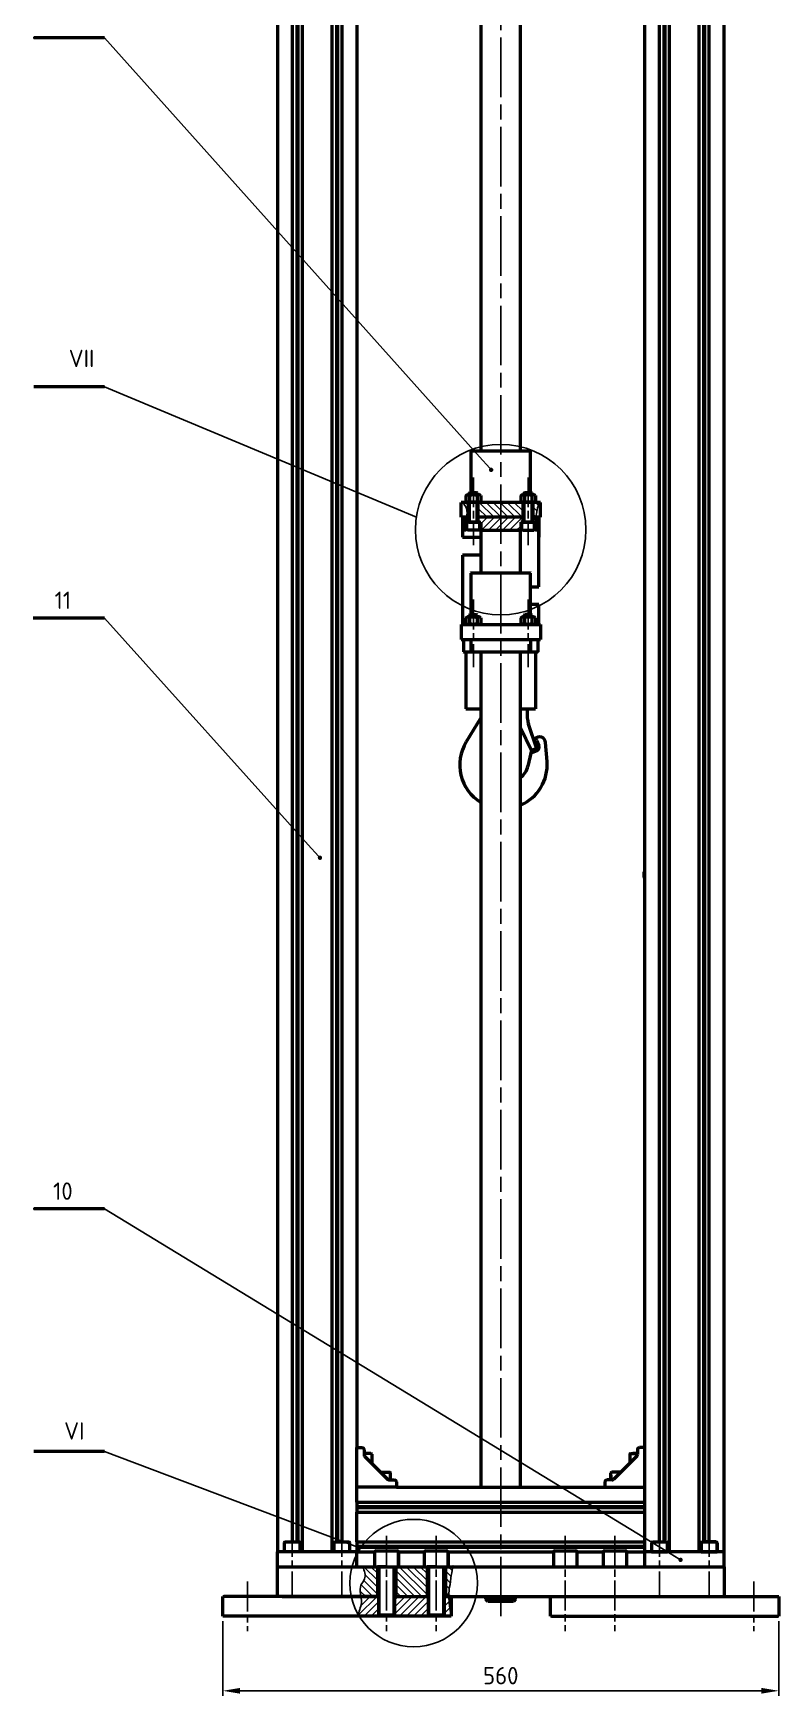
# Model space of a CAD drawing. Header units: millimetres. Extents: x 32504 to 36677, y 41990 to 42879.
# Drawn here: x 34356.5 to 34506.7, y 42356.1 to 42691 of the extents above; entities that cross this region are included whole.
import ezdxf

# ---------------------------------------------------------------- set-up
doc = ezdxf.new("R2010")
doc.units = ezdxf.units.MM
doc.linetypes.add('AM_ISO08W050', pattern=[18, 12, -1.5, 3, -1.5])
doc.linetypes.add('AM_ISO08W050x2', pattern=[9, 6, -0.75, 1.5, -0.75])
for name, color, linetype, lineweight in [('AM_0N', 7, 'Continuous', 50), ('AM_4N', 3, 'Continuous', 25), ('AM_5', 3, 'Continuous', 25), ('Duong_tam', 4, 'AM_ISO08W050', 25), ('Net_dam', 7, 'Continuous', 50), ('Net_manh', 3, 'Continuous', 25)]:
    doc.layers.add(name, color=color, linetype=linetype, lineweight=lineweight)
doc.styles.add('TCVN', font='tcvn7284-2003i.ttf')
doc.styles.add('TCVN7284', font='tcvn7284-2003i.ttf', dxfattribs={"height": 3.5})
doc.dimstyles.new('TCVN$0', dxfattribs={"dimtxt": 3.5, "dimasz": 3.5, "dimexe": 1, "dimexo": 1, "dimgap": 1.3, "dimtad": 1, "dimdsep": 46, "dimtxsty": 'TCVN', "dimcen": 0, "dimclrd": 3, "dimclre": 3, "dimclrt": 2, "dimadec": 0, "dimazin": 2, "dimtp": 0.1, "dimtm": 0.1, "dimtfac": 0.71, "dimtmove": 0, "dimatfit": 3, "dimfxl": 1, "dimtfill": 1, "dimlwd": 25, "dimlwe": 25, "dimarcsym": 1})
pattern_1 = [(45, (42429.0569, 52698.7311), (-0.70710678, 0.70710678), [])]
pattern_2 = [(315, (42429.0569, 52698.7311), (0.70710678, 0.70710678), [])]

# ---------------------------------------------------------------- blocks, each defined once
blk = doc.blocks.new('*D33')
at = {"layer": 'Defpoints', "color": 0, "transparency": 16777216}
for p in [(34394.67, 42372.12), (34506.67, 42372.12), (34506.67, 42357.12)]:
    blk.add_point(p, dxfattribs=at)
at = {"layer": 'Net_manh', "color": 3, "linetype": 'ByBlock', "lineweight": 25, "transparency": 16777216}
for p, q in [((34394.67, 42371.12), (34394.67, 42356.12)), ((34506.67, 42371.12), (34506.67, 42356.12)), ((34398.17, 42357.12), (34503.17, 42357.12))]:
    blk.add_line(p, q, dxfattribs=at)
at = {"layer": 'Net_manh', "color": 3, "transparency": 16777216}
for points in [[(34398.17, 42357.7), (34398.17, 42356.54), (34394.67, 42357.12)], [(34503.17, 42357.7), (34503.17, 42356.54), (34506.67, 42357.12)]]:
    blk.add_solid(points, dxfattribs=at)
at = {"layer": 'Net_manh', "color": 2, "transparency": 16777216, "insert": (34450.67, 42360.17), "char_height": 3.5, "attachment_point": 5, "style": 'TCVN', "bg_fill": 3, "box_fill_scale": 1.1, "bg_fill_color": 256, "bg_fill_true_color": 13158600, "bg_fill_transparency": 0}
blk.add_mtext('560', dxfattribs=at)

msp = doc.modelspace()

# ---------------------------------------------------------------- hatches: boundary and pattern name
at = {"layer": 'AM_5'}
h = msp.add_hatch(color=256, dxfattribs=at)
edge = h.paths.add_edge_path(flags=0)
edge.add_arc((34448.7312, 42603.052), 0.4375, 0, 360)
h = msp.add_hatch(color=256, dxfattribs=at)
edge = h.paths.add_edge_path(flags=0)
edge.add_arc((34414.245, 42524.9125), 0.4375, 0, 360)
h = msp.add_hatch(color=256, dxfattribs=at)
edge = h.paths.add_edge_path(flags=0)
edge.add_arc((34486.8858, 42383.4928), 0.4375, 0, 360)
at = {"layer": 'Net_manh'}
h = msp.add_hatch(dxfattribs=at)
h.set_pattern_fill('_U', color=256, angle=315, pattern_type=0)
h.set_pattern_definition(pattern_2)
h.paths.add_polyline_path([(34450.6661, 42596.4974), (34446.1507, 42596.4974), (34446.1507, 42593.4974), (34450.6661, 42593.4974)])
h.paths.add_polyline_path([(34455.1815, 42596.4974), (34455.0315, 42596.4974), (34450.6661, 42596.4974), (34450.6661, 42593.4974), (34455.1815, 42593.4974)])
edge = h.paths.add_edge_path()
edge.add_spline(control_points=[(34443.0225, 42596.4974), (34443.3274, 42596.1067), (34444.0098, 42595.2324), (34443.8686, 42594.1009), (34443.7728, 42593.4974)], knot_values=[0, 0, 0, 0, 1.43509976, 3.2117531, 3.2117531, 3.2117531, 3.2117531], degree=3, periodic=0)
edge.add_line((34443.7728, 42593.4974), (34444.1507, 42593.4974))
edge.add_line((34444.1507, 42593.4974), (34444.1507, 42596.4974))
edge.add_line((34444.1507, 42596.4974), (34444.0007, 42596.4974))
edge.add_line((34444.0007, 42596.4974), (34443.0225, 42596.4974))
edge = h.paths.add_edge_path()
edge.add_spline(control_points=[(34457.7513, 42593.4974), (34457.8455, 42594.5094), (34458.1132, 42595.5034), (34458.3808, 42596.4974)], knot_values=[0, 0, 0, 0, 3.06534589, 3.06534589, 3.06534589, 3.06534589], degree=3, periodic=0)
edge.add_line((34458.3808, 42596.4974), (34457.1815, 42596.4974))
edge.add_line((34457.1815, 42596.4974), (34457.1815, 42593.4974))
edge.add_line((34457.1815, 42593.4974), (34457.7513, 42593.4974))
h = msp.add_hatch(dxfattribs=at)
h.set_pattern_fill('_U', color=256, angle=45, pattern_type=0)
h.set_pattern_definition(pattern_1)
h.paths.add_polyline_path([(34450.6661, 42593.4974), (34446.1507, 42593.4974), (34446.1507, 42592.5174), (34446.6507, 42592.5174), (34446.6507, 42590.8974), (34450.6661, 42590.8974)])
h.paths.add_polyline_path([(34454.6815, 42592.5174), (34455.2815, 42592.5174), (34455.2815, 42593.4974), (34450.6661, 42593.4974), (34450.6661, 42590.8974), (34454.6815, 42590.8974)])
edge = h.paths.add_edge_path()
edge.add_line((34457.7512, 42593.4966), (34457.1815, 42593.4974))
edge.add_line((34457.1815, 42593.4974), (34457.1815, 42592.5174))
edge.add_line((34457.1815, 42592.5174), (34457.4815, 42592.5174))
edge.add_line((34457.4815, 42592.5174), (34457.7104, 42592.5283))
edge.add_line((34457.7104, 42592.5283), (34457.7104, 42591.0083))
edge.add_line((34457.7104, 42591.0083), (34457.7513, 42590.9974))
edge.add_spline(control_points=[(34457.7513, 42590.9974), (34457.7144, 42591.8009), (34457.6775, 42592.6045), (34457.7425, 42593.3974)], knot_values=[3.16625448, 3.16625448, 3.16625448, 3.16625448, 5.56534589, 5.56534589, 5.56534589, 5.56534589], degree=3, periodic=0)
edge = h.paths.add_edge_path()
edge.add_spline(control_points=[(34443.7568, 42593.3974), (34443.6222, 42592.5696), (34443.4555, 42591.7827), (34443.2875, 42590.9974)], knot_values=[3.31007823, 3.31007823, 3.31007823, 3.31007823, 5.75680259, 5.75680259, 5.75680259, 5.75680259], degree=3, periodic=0)
edge.add_line((34443.2875, 42590.9974), (34443.6507, 42590.9974))
edge.add_line((34443.6507, 42590.9974), (34443.6507, 42592.5174))
edge.add_line((34443.6507, 42592.5174), (34444.1507, 42592.5174))
edge.add_line((34444.1507, 42592.5174), (34444.1507, 42593.3974))
edge.add_line((34444.1507, 42593.3974), (34443.7568, 42593.3974))
h = msp.add_hatch(dxfattribs=at)
h.set_pattern_fill('_U', color=256, angle=315, pattern_type=0)
h.set_pattern_definition(pattern_2)
h.paths.add_polyline_path([(34429.5161, 42382.1216), (34429.5161, 42376.1216), (34435.8161, 42376.1216), (34435.8161, 42382.1216), (34435.2661, 42382.1216)])
edge = h.paths.add_edge_path()
edge.add_spline(control_points=[(34422.8738, 42382.1216), (34423.1959, 42381.2631), (34423.7074, 42379.8996), (34422.1074, 42378.2074), (34422.3919, 42376.9151), (34422.5223, 42376.1216)], knot_values=[0, 0, 0, 0, 2.4852787, 3.94714656, 6.25003429, 6.25003429, 6.25003429, 6.25003429], degree=3, periodic=0)
edge.add_line((34422.5223, 42376.1216), (34425.8161, 42376.1216))
edge.add_line((34425.8161, 42376.1216), (34425.8161, 42382.1216))
edge.add_line((34425.8161, 42382.1216), (34425.2661, 42382.1216))
edge.add_line((34425.2661, 42382.1216), (34422.8738, 42382.1216))
edge = h.paths.add_edge_path()
edge.add_spline(control_points=[(34440.213, 42376.1216), (34440.1932, 42377.1336), (34440.4041, 42378.0812), (34440.8981, 42381.7109), (34440.9818, 42382.1216)], knot_values=[4.02557558, 4.02557558, 4.02557558, 4.02557558, 7.79660318, 9.28885535, 9.28885535, 9.28885535, 9.28885535], degree=3, periodic=0)
edge.add_line((34440.9818, 42382.1216), (34439.5161, 42382.1216))
edge.add_line((34439.5161, 42382.1216), (34439.5161, 42376.1216))
edge.add_line((34439.5161, 42376.1216), (34440.213, 42376.1216))
h = msp.add_hatch(dxfattribs=at)
h.set_pattern_fill('_U', color=256, angle=45, pattern_type=0)
h.set_pattern_definition(pattern_1)
edge = h.paths.add_edge_path()
edge.add_spline(control_points=[(34422.5223, 42376.1216), (34422.5928, 42375.692), (34422.7804, 42374.2946), (34421.9794, 42373.0533), (34421.9667, 42372.1216)], knot_values=[6.25003429, 6.25003429, 6.25003429, 6.25003429, 7.49668625, 10.29697102, 10.29697102, 10.29697102, 10.29697102], degree=3, periodic=0)
edge.add_line((34421.9667, 42372.1216), (34426.0661, 42372.1216))
edge.add_line((34426.0661, 42372.1216), (34426.0661, 42376.1216))
edge.add_line((34426.0661, 42376.1216), (34422.5223, 42376.1216))
h.paths.add_polyline_path([(34436.0661, 42376.1216), (34429.2661, 42376.1216), (34429.2661, 42372.1216), (34436.0661, 42372.1216)])
edge = h.paths.add_edge_path()
edge.add_spline(control_points=[(34440.6661, 42372.1216), (34440.4502, 42373.5815), (34440.2342, 42375.0413), (34440.213, 42376.1216)], knot_values=[0, 0, 0, 0, 4.02557558, 4.02557558, 4.02557558, 4.02557558], degree=3, periodic=0)
edge.add_line((34440.213, 42376.1216), (34439.2661, 42376.1216))
edge.add_line((34439.2661, 42376.1216), (34439.2661, 42372.1216))
edge.add_line((34439.2661, 42372.1216), (34440.4661, 42372.1216))
edge.add_line((34440.4661, 42372.1216), (34440.6661, 42372.1216))

# ---------------------------------------------------------------- linework, layer by layer
at = {"layer": 'AM_0N'}
for p, q in [((34443.6492, 42597.8745), (34444.0007, 42598.0774)), ((34443.6492, 42597.8745), (34443.6492, 42596.7004)), ((34443.6492, 42596.7004), (34444.0007, 42596.4974)), ((34446.3007, 42598.0774), (34444.0007, 42598.0774)), ((34446.3007, 42596.4974), (34444.0007, 42596.4974)), ((34444.3507, 42598.3641), (34444.504, 42598.5174)), ((34444.3507, 42598.3641), (34444.504, 42598.5174)), ((34444.3507, 42598.0774), (34444.3507, 42598.3641)), ((34445.9507, 42598.3641), (34444.3507, 42598.3641)), ((34444.3507, 42598.3641), (34445.9507, 42598.3641)), ((34444.3507, 42598.0774), (34444.3507, 42598.3641)), ((34444.3507, 42593.1424), (34444.3507, 42596.4974)), ((34444.3999, 42597.8745), (34444.3999, 42596.7004)), ((34444.504, 42598.5174), (34445.7973, 42598.5174)), ((34445.9507, 42598.3641), (34445.7973, 42598.5174)), ((34445.9507, 42598.3641), (34445.7973, 42598.5174)), ((34445.9014, 42597.8745), (34445.9014, 42596.7004)), ((34445.9507, 42598.0774), (34445.9507, 42598.3641)), ((34445.9507, 42593.1424), (34445.9507, 42596.4974)), ((34446.6522, 42597.8745), (34446.3007, 42598.0774)), ((34446.6522, 42596.7004), (34446.3007, 42596.4974)), ((34446.6522, 42597.8745), (34446.6522, 42596.7004)), ((34454.68, 42597.8745), (34455.0315, 42598.0774)), ((34454.68, 42597.8745), (34454.68, 42596.7004)), ((34454.68, 42596.7004), (34455.0315, 42596.4974)), ((34457.3315, 42598.0774), (34455.0315, 42598.0774)), ((34457.3315, 42596.4974), (34455.0315, 42596.4974)), ((34455.3815, 42598.3641), (34455.5349, 42598.5174)), ((34455.3815, 42598.0774), (34455.3815, 42598.3641)), ((34456.9815, 42598.3641), (34455.3815, 42598.3641)), ((34455.3815, 42593.1424), (34455.3815, 42596.4974)), ((34455.4308, 42597.8745), (34455.4308, 42596.7004)), ((34456.9815, 42598.3641), (34456.8282, 42598.5174)), ((34456.9323, 42597.8745), (34456.9323, 42596.7004)), ((34456.9815, 42598.0774), (34456.9815, 42598.3641)), ((34456.9815, 42593.4974), (34456.9815, 42596.4974)), ((34457.683, 42597.8745), (34457.3315, 42598.0774)), ((34457.683, 42596.7004), (34457.3315, 42596.4974)), ((34457.683, 42597.8745), (34457.683, 42596.7004)), ((34444.3507, 42592.9891), (34444.3507, 42593.1424)), ((34444.3507, 42592.5174), (34444.3507, 42592.9891)), ((34445.9507, 42592.9891), (34445.9507, 42593.1424)), ((34445.9507, 42592.5174), (34445.9507, 42592.9891)), ((34455.3815, 42592.9891), (34455.3815, 42593.1424)), ((34455.3815, 42592.5174), (34455.3815, 42592.9891)), ((34456.9815, 42593.1424), (34456.9815, 42593.4974)), ((34456.9815, 42592.9891), (34456.9815, 42593.1424)), ((34456.9815, 42592.5174), (34456.9815, 42592.9891)), ((34443.8507, 42591.0774), (34443.8507, 42592.5174)), ((34444.3507, 42592.5174), (34443.8507, 42592.5174)), ((34446.2907, 42590.9174), (34444.0107, 42590.9174)), ((34445.9507, 42592.5174), (34444.3507, 42592.5174)), ((34446.4507, 42592.5174), (34445.9507, 42592.5174)), ((34446.4507, 42591.0774), (34446.4507, 42592.5174)), ((34454.8815, 42591.0774), (34454.8815, 42592.5174)), ((34454.8815, 42592.5174), (34455.3815, 42592.5174)), ((34455.3815, 42592.5174), (34456.9815, 42592.5174)), ((34456.9815, 42592.5174), (34457.4815, 42592.5174)), ((34457.4815, 42591.0774), (34457.4815, 42592.5174)), ((34443.6492, 42573.2745), (34444.0007, 42573.4774)), ((34443.6492, 42573.2745), (34443.6492, 42572.1004)), ((34446.3007, 42573.4774), (34444.0007, 42573.4774)), ((34444.3507, 42573.7641), (34444.504, 42573.9174)), ((34444.3507, 42573.4774), (34444.3507, 42573.7641)), ((34445.9507, 42573.7641), (34444.3507, 42573.7641)), ((34444.3999, 42573.2745), (34444.3999, 42572.1004)), ((34445.9507, 42573.7641), (34445.7973, 42573.9174)), ((34445.9014, 42573.2745), (34445.9014, 42572.1004)), ((34445.9507, 42573.4774), (34445.9507, 42573.7641)), ((34446.6522, 42573.2745), (34446.3007, 42573.4774)), ((34446.6522, 42573.2745), (34446.6522, 42572.1004)), ((34454.68, 42573.2745), (34455.0315, 42573.4774)), ((34454.68, 42573.2745), (34454.68, 42572.1004)), ((34455.0315, 42573.4774), (34457.3315, 42573.4774)), ((34455.3815, 42573.7641), (34455.5349, 42573.9174)), ((34455.3815, 42573.4774), (34455.3815, 42573.7641)), ((34455.3815, 42573.7641), (34456.9815, 42573.7641)), ((34455.4308, 42573.2745), (34455.4308, 42572.1004)), ((34456.9815, 42573.7641), (34456.8282, 42573.9174)), ((34456.9323, 42573.2745), (34456.9323, 42572.1004)), ((34456.9815, 42573.4774), (34456.9815, 42573.7641)), ((34457.683, 42573.2745), (34457.3315, 42573.4774)), ((34457.683, 42573.2745), (34457.683, 42572.1004)), ((34443.6492, 42572.1004), (34444.0007, 42571.8974)), ((34446.3007, 42571.8974), (34444.0007, 42571.8974)), ((34446.6522, 42572.1004), (34446.3007, 42571.8974)), ((34454.68, 42572.1004), (34455.0315, 42571.8974)), ((34455.0315, 42571.8974), (34457.3315, 42571.8974)), ((34457.683, 42572.1004), (34457.3315, 42571.8974)), ((34425.5861, 42385.3216), (34429.7461, 42385.3216)), ((34435.5861, 42385.3216), (34439.7461, 42385.3216)), ((34481.0661, 42386.9216), (34481.0661, 42385.1216)), ((34481.0661, 42385.1216), (34481.6661, 42385.1216)), ((34481.2661, 42387.1216), (34484.0661, 42387.1216)), ((34481.6661, 42385.1216), (34483.6661, 42385.1216)), ((34483.6661, 42385.1216), (34484.2661, 42385.1216)), ((34484.2661, 42386.9216), (34484.2661, 42385.1216)), ((34491.0661, 42386.9216), (34491.0661, 42385.1216)), ((34491.0661, 42385.1216), (34491.6661, 42385.1216)), ((34494.0661, 42387.1216), (34491.2661, 42387.1216)), ((34491.2661, 42387.1216), (34494.0661, 42387.1216)), ((34491.6661, 42385.1216), (34493.6661, 42385.1216)), ((34494.2661, 42385.1216), (34493.6661, 42385.1216)), ((34493.6661, 42385.1216), (34494.2661, 42385.1216)), ((34494.2661, 42386.9216), (34494.2661, 42385.1216)), ((34494.2661, 42386.9216), (34494.2661, 42385.1216)), ((34425.2661, 42385.0016), (34425.2661, 42382.1216)), ((34425.2661, 42382.1216), (34426.0661, 42382.1216)), ((34426.0661, 42382.1216), (34426.0661, 42381.367)), ((34426.0661, 42382.1216), (34429.2661, 42382.1216)), ((34429.2661, 42382.1216), (34429.2661, 42381.367)), ((34429.2661, 42382.1216), (34430.0661, 42382.1216)), ((34430.0661, 42385.0016), (34430.0661, 42382.1216)), ((34435.2661, 42385.0016), (34435.2661, 42382.1216)), ((34435.2661, 42382.1216), (34436.0661, 42382.1216)), ((34436.0661, 42382.1216), (34436.0661, 42381.367)), ((34436.0661, 42382.1216), (34439.2661, 42382.1216)), ((34439.2661, 42382.1216), (34439.2661, 42381.367)), ((34439.2661, 42382.1216), (34440.0661, 42382.1216)), ((34440.0661, 42385.0016), (34440.0661, 42382.1216)), ((34426.0661, 42381.367), (34426.0661, 42381.1216)), ((34426.0661, 42381.1216), (34426.0661, 42372.367)), ((34429.2661, 42381.367), (34429.2661, 42381.1216)), ((34429.2661, 42381.1216), (34429.2661, 42372.367)), ((34436.0661, 42381.367), (34436.0661, 42381.1216)), ((34436.0661, 42381.1216), (34436.0661, 42372.367)), ((34439.2661, 42381.367), (34439.2661, 42381.1216)), ((34439.2661, 42381.1216), (34439.2661, 42372.367)), ((34448.0955, 42375.1216), (34447.6661, 42375.551)), ((34447.6661, 42375.551), (34453.6661, 42375.551)), ((34453.6661, 42375.551), (34453.2367, 42375.1216)), ((34429.2661, 42372.367), (34426.0661, 42372.367)), ((34426.0661, 42372.367), (34426.3115, 42372.1216)), ((34429.0207, 42372.1216), (34426.3115, 42372.1216)), ((34439.2661, 42372.367), (34436.0661, 42372.367)), ((34436.0661, 42372.367), (34436.3115, 42372.1216)), ((34439.0207, 42372.1216), (34436.3115, 42372.1216))]:
    msp.add_line(p, q, dxfattribs=at)
for centre, radius, start, end in [((34444.0245, 42597.327), 0.6638, 55.561531, 115.561531), ((34444.0245, 42597.2478), 0.6638, 244.438469, 304.438469), ((34445.1507, 42595.5102), 2.4806, 72.383031, 107.616969), ((34445.1507, 42599.0646), 2.4806, 252.383031, 287.616969), ((34446.2768, 42597.327), 0.6638, 64.438469, 124.438469), ((34446.2768, 42597.2478), 0.6638, 235.561531, 295.561531), ((34455.0554, 42597.327), 0.6638, 55.561531, 115.561531), ((34455.0554, 42597.2478), 0.6638, 244.438469, 304.438469), ((34456.1815, 42595.5102), 2.4806, 72.383031, 107.616969), ((34456.1815, 42599.0646), 2.4806, 252.383031, 287.616969), ((34457.3077, 42597.327), 0.6638, 64.438469, 124.438469), ((34457.3077, 42597.2478), 0.6638, 235.561531, 295.561531), ((34444.0107, 42591.0774), 0.16, 180, 270), ((34446.2907, 42591.0774), 0.16, 270, 0), ((34455.0415, 42591.0774), 0.16, 180, 270), ((34457.3215, 42591.0774), 0.16, 270, 0), ((34444.0245, 42572.727), 0.6638, 55.561531, 115.561531), ((34445.1507, 42570.9102), 2.4806, 72.383031, 107.616969), ((34446.2768, 42572.727), 0.6638, 64.438469, 124.438469), ((34455.0554, 42572.727), 0.6638, 55.561531, 115.561531), ((34456.1815, 42570.9102), 2.4806, 72.383031, 107.616969), ((34457.3077, 42572.727), 0.6638, 64.438469, 124.438469), ((34444.0245, 42572.6478), 0.6638, 244.438469, 304.438469), ((34445.1507, 42574.4646), 2.4806, 252.383031, 287.616969), ((34446.2768, 42572.6478), 0.6638, 235.561531, 295.561531), ((34455.0554, 42572.6478), 0.6638, 244.438469, 304.438469), ((34456.1815, 42574.4646), 2.4806, 252.383031, 287.616969), ((34457.3077, 42572.6478), 0.6638, 235.561531, 295.561531), ((34425.5861, 42385.0016), 0.32, 90, 180), ((34429.7461, 42385.0016), 0.32, 0, 90), ((34435.5861, 42385.0016), 0.32, 90, 180), ((34439.7461, 42385.0016), 0.32, 0, 90), ((34481.2661, 42386.9216), 0.2, 90, 180), ((34484.0661, 42386.9216), 0.2, 0, 90), ((34491.2661, 42386.9216), 0.2, 90, 180), ((34494.0661, 42386.9216), 0.2, 0, 90), ((34494.0661, 42386.9216), 0.2, 0, 90)]:
    msp.add_arc(centre, radius, start, end, dxfattribs=at)
at = {"layer": 'AM_4N'}
for p, q in [((34444.504, 42598.5174), (34444.504, 42598.0774)), ((34444.504, 42598.5174), (34444.504, 42598.0774)), ((34444.504, 42596.4974), (34444.504, 42592.5174)), ((34445.7973, 42598.5174), (34445.7973, 42598.0774)), ((34445.7973, 42598.5174), (34445.7973, 42598.0774)), ((34445.7973, 42596.4974), (34445.7973, 42592.5174)), ((34455.5349, 42598.5174), (34455.5349, 42598.0774)), ((34455.5349, 42596.4974), (34455.5349, 42592.5174)), ((34456.8282, 42598.5174), (34456.8282, 42598.0774)), ((34456.8282, 42596.4974), (34456.8282, 42592.5174)), ((34444.504, 42573.9174), (34444.504, 42573.4774)), ((34445.7973, 42573.9174), (34445.7973, 42573.4774)), ((34455.5349, 42573.9174), (34455.5349, 42573.4774)), ((34456.8282, 42573.9174), (34456.8282, 42573.4774)), ((34426.3115, 42372.1216), (34426.3115, 42382.1216)), ((34429.0207, 42372.1216), (34429.0207, 42382.1216)), ((34436.3115, 42372.1216), (34436.3115, 42382.1216)), ((34439.0207, 42372.1216), (34439.0207, 42382.1216)), ((34448.0955, 42376.1216), (34448.0955, 42375.1216)), ((34453.2367, 42376.1216), (34453.2367, 42375.1216))]:
    msp.add_line(p, q, dxfattribs=at)
at = {"layer": 'AM_5', "color": 3}
for p, q in [((34370.8802, 42690.0771), (34356.4984, 42690.0771)), ((34370.8802, 42573.1958), (34356.4984, 42573.1958)), ((34370.8802, 42454.1844), (34356.4984, 42454.1844))]:
    msp.add_line(p, q, dxfattribs=at)
at = {"layer": 'AM_5'}
for p, q in [((34370.8802, 42690.0771), (34446.3977, 42605.6605)), ((34433.6785, 42593.4974), (34370.8776, 42619.7714)), ((34448.4395, 42603.3781), (34446.3977, 42605.6605)), ((34370.8802, 42573.1958), (34411.9063, 42527.5165)), ((34413.9527, 42525.238), (34411.9063, 42527.5165)), ((34370.8802, 42454.1844), (34483.897, 42385.3142)), ((34421.894, 42386.0177), (34370.8776, 42405.3099)), ((34486.5122, 42383.7205), (34483.897, 42385.3142))]:
    msp.add_line(p, q, dxfattribs=at)
at = {"layer": 'Duong_tam', "linetype": 'AM_ISO08W050x2'}
for p, q in [((34445.1507, 42601.5174), (34445.1507, 42587.8974)), ((34456.1815, 42601.5174), (34456.1815, 42587.8974)), ((34445.1507, 42576.9174), (34445.1507, 42563.2974)), ((34456.1815, 42576.9174), (34456.1815, 42563.2974)), ((34408.6661, 42390.1216), (34408.6661, 42376.1216)), ((34418.6661, 42390.1216), (34418.6661, 42376.1216)), ((34482.6661, 42390.1216), (34482.6661, 42376.1216)), ((34492.6661, 42390.1216), (34492.6661, 42376.1216)), ((34427.6661, 42388.3216), (34427.6661, 42369.1216)), ((34437.6661, 42388.3216), (34437.6661, 42369.1216)), ((34463.6661, 42388.3216), (34463.6661, 42369.1216)), ((34473.6661, 42388.3216), (34473.6661, 42369.1216))]:
    msp.add_line(p, q, dxfattribs=at)
at = {"layer": 'Net_dam'}
for p, q in [((34405.6661, 42783.1216), (34405.6661, 42385.1216)), ((34408.6661, 42783.1216), (34408.6661, 42387.1216)), ((34409.5622, 42783.1216), (34409.5622, 42387.1216)), ((34409.6661, 42783.1216), (34409.6661, 42387.1216)), ((34409.77, 42783.1216), (34409.77, 42387.1216)), ((34410.6661, 42783.1216), (34410.6661, 42385.1216)), ((34416.6661, 42783.1216), (34416.6661, 42385.1216)), ((34417.5622, 42783.1216), (34417.5622, 42387.1216)), ((34417.6661, 42783.1216), (34417.6661, 42387.1216)), ((34417.77, 42783.1216), (34417.77, 42387.1216)), ((34418.6661, 42783.1216), (34418.6661, 42387.1216)), ((34482.6661, 42387.1216), (34482.6661, 42783.1216)), ((34483.5622, 42387.1216), (34483.5622, 42783.1216)), ((34483.6661, 42387.1216), (34483.6661, 42783.1216)), ((34483.77, 42387.1216), (34483.77, 42783.1216)), ((34484.6661, 42385.1216), (34484.6661, 42783.1216)), ((34490.6661, 42385.1216), (34490.6661, 42783.1216)), ((34491.5622, 42387.1216), (34491.5622, 42783.1216)), ((34491.6661, 42387.1216), (34491.6661, 42783.1216)), ((34491.77, 42387.1216), (34491.77, 42783.1216)), ((34492.6661, 42387.1216), (34492.6661, 42783.1216)), ((34495.6661, 42385.1216), (34495.6661, 42783.1216)), ((34421.6661, 42767.1216), (34421.6661, 42406.1216)), ((34446.6661, 42767.1216), (34446.6661, 42606.8974)), ((34454.6661, 42606.8974), (34454.6661, 42767.1216)), ((34479.6661, 42406.1216), (34479.6661, 42767.1216)), ((34370.8776, 42690.0735), (34356.5953, 42690.0735)), ((34370.8776, 42690.0735), (34356.5953, 42690.0735)), ((34370.8776, 42619.7714), (34356.5953, 42619.7714)), ((34444.7261, 42606.8974), (34444.6661, 42606.8374)), ((34444.6661, 42606.8374), (34444.6661, 42598.5174)), ((34446.4235, 42606.8374), (34444.6661, 42606.8374)), ((34444.7261, 42606.8974), (34446.4659, 42606.8974)), ((34456.6661, 42606.8374), (34446.4235, 42606.8374)), ((34446.4659, 42606.8974), (34456.6061, 42606.8974)), ((34456.6661, 42606.8374), (34456.6061, 42606.8974)), ((34456.6661, 42598.5174), (34456.6661, 42606.8374)), ((34442.6661, 42593.4974), (34442.6661, 42596.4974)), ((34458.6661, 42596.4974), (34442.6661, 42596.4974)), ((34444.1507, 42592.5174), (34444.1507, 42596.4974)), ((34444.504, 42598.5174), (34445.7973, 42598.5174)), ((34446.1507, 42592.5174), (34446.1507, 42596.4974)), ((34455.1815, 42592.5174), (34455.1815, 42596.4974)), ((34455.5349, 42598.5174), (34456.8282, 42598.5174)), ((34457.1815, 42592.5174), (34457.1815, 42596.4974)), ((34458.6661, 42593.4974), (34458.6661, 42596.4974)), ((34444.1507, 42593.4974), (34442.6661, 42593.4974)), ((34442.9661, 42593.4974), (34442.9661, 42589.4974)), ((34443.2661, 42593.4974), (34443.1661, 42593.3974)), ((34443.1661, 42593.3974), (34443.1661, 42590.9974)), ((34443.7568, 42593.3974), (34443.1661, 42593.3974)), ((34444.1507, 42593.4974), (34444.3507, 42593.4974)), ((34446.1507, 42593.4974), (34445.9507, 42593.4974)), ((34455.1815, 42593.4974), (34446.1507, 42593.4974)), ((34455.1815, 42593.4974), (34455.3815, 42593.4974)), ((34457.1815, 42593.4974), (34456.9815, 42593.4974)), ((34458.6661, 42593.4974), (34457.1815, 42593.4974)), ((34458.1661, 42593.3974), (34458.0661, 42593.4974)), ((34458.1661, 42593.3974), (34458.1661, 42590.9974)), ((34458.3661, 42593.4974), (34458.3661, 42589.4974)), ((34458.3661, 42579.4974), (34458.3661, 42593.4974)), ((34442.9661, 42589.4974), (34446.6661, 42589.4974)), ((34443.1661, 42590.9974), (34443.2875, 42590.9974)), ((34443.1661, 42590.9974), (34443.2661, 42590.8974)), ((34443.6507, 42590.8974), (34443.2661, 42590.8974)), ((34443.8507, 42592.5174), (34443.6507, 42592.5174)), ((34443.6507, 42592.5174), (34443.6507, 42590.8974)), ((34445.1507, 42592.5174), (34443.7507, 42592.5174)), ((34445.1507, 42592.5174), (34444.1507, 42592.5174)), ((34444.2507, 42592.5174), (34446.0507, 42592.5174)), ((34445.1507, 42592.5174), (34446.5507, 42592.5174)), ((34445.1507, 42592.5174), (34446.1507, 42592.5174)), ((34446.4507, 42592.5174), (34446.6507, 42592.5174)), ((34446.6507, 42592.5174), (34446.6507, 42590.8974)), ((34446.6507, 42590.8974), (34454.6815, 42590.8974)), ((34446.6661, 42590.8974), (34446.6661, 42582.2974)), ((34446.6661, 42590.8974), (34446.6661, 42582.2974)), ((34454.6661, 42582.2974), (34454.6661, 42590.8974)), ((34454.6815, 42592.5174), (34454.6815, 42590.8974)), ((34454.7815, 42592.5174), (34454.6815, 42592.5174)), ((34456.1815, 42592.5174), (34454.7815, 42592.5174)), ((34455.0415, 42590.9174), (34457.3215, 42590.9174)), ((34456.1815, 42592.5174), (34455.1815, 42592.5174)), ((34457.0815, 42592.5174), (34455.2815, 42592.5174)), ((34456.1815, 42592.5174), (34457.1815, 42592.5174)), ((34457.5815, 42592.5174), (34457.4815, 42592.5174)), ((34457.5815, 42592.5174), (34457.6815, 42592.5174)), ((34457.6815, 42592.5174), (34457.6815, 42590.8974)), ((34458.0661, 42590.8974), (34457.6815, 42590.8974)), ((34457.7513, 42590.9974), (34458.1661, 42590.9974)), ((34458.0661, 42590.8974), (34458.1661, 42590.9974)), ((34442.9661, 42585.8974), (34442.9661, 42571.8974)), ((34446.6661, 42585.8974), (34442.9661, 42585.8974)), ((34444.7261, 42582.2974), (34444.6661, 42582.2374)), ((34444.6661, 42582.2374), (34444.6661, 42573.9174)), ((34454.9087, 42582.2374), (34444.6661, 42582.2374)), ((34444.7261, 42582.2974), (34454.8663, 42582.2974)), ((34454.8663, 42582.2974), (34456.6061, 42582.2974)), ((34456.6661, 42582.2374), (34454.9087, 42582.2374)), ((34456.6661, 42582.2374), (34456.6061, 42582.2974)), ((34456.6661, 42573.9174), (34456.6661, 42582.2374)), ((34456.6661, 42579.4974), (34458.3661, 42579.4974)), ((34456.6661, 42579.4974), (34458.3661, 42579.4974)), ((34370.8737, 42573.1985), (34356.4991, 42573.1985)), ((34444.504, 42573.9174), (34445.7973, 42573.9174)), ((34456.8282, 42573.9174), (34455.5349, 42573.9174)), ((34458.3661, 42575.8974), (34456.6661, 42575.8974)), ((34458.3661, 42571.8974), (34458.3661, 42575.8974)), ((34442.6661, 42571.8974), (34442.6661, 42568.8974)), ((34442.6661, 42571.8974), (34458.6661, 42571.8974)), ((34458.6661, 42571.8974), (34458.6661, 42568.8974)), ((34442.6661, 42568.8974), (34458.6661, 42568.8974)), ((34443.1661, 42568.7974), (34443.2661, 42568.8974)), ((34443.1661, 42568.7974), (34443.1661, 42566.3974)), ((34444.6736, 42568.7974), (34443.1661, 42568.7974)), ((34443.1661, 42566.3974), (34444.6736, 42566.3974)), ((34443.2661, 42566.2974), (34443.1661, 42566.3974)), ((34444.7088, 42566.2974), (34443.2661, 42566.2974)), ((34443.6661, 42566.2974), (34443.6661, 42554.8974)), ((34444.7088, 42568.8974), (34444.6736, 42568.7974)), ((34456.6586, 42568.7974), (34444.6736, 42568.7974)), ((34444.6736, 42568.7974), (34444.6736, 42566.3974)), ((34444.6736, 42566.3974), (34456.6586, 42566.3974)), ((34444.6736, 42566.3974), (34444.7088, 42566.2974)), ((34456.6235, 42566.2974), (34444.7088, 42566.2974)), ((34446.6661, 42566.2974), (34446.6661, 42398.1216)), ((34454.6661, 42398.1216), (34454.6661, 42566.2974)), ((34456.6235, 42568.8974), (34456.6586, 42568.7974)), ((34456.6586, 42566.3974), (34456.6235, 42566.2974)), ((34458.0661, 42566.2974), (34456.6235, 42566.2974)), ((34456.6586, 42568.7974), (34456.6586, 42566.3974)), ((34458.1661, 42568.7974), (34456.6586, 42568.7974)), ((34456.6586, 42566.3974), (34458.1661, 42566.3974)), ((34457.6661, 42566.2974), (34457.6661, 42554.8974)), ((34458.0661, 42568.8974), (34458.1661, 42568.7974)), ((34458.1661, 42566.3974), (34458.0661, 42566.2974)), ((34458.1661, 42568.7974), (34458.1661, 42566.3974)), ((34443.6661, 42554.8974), (34446.6661, 42554.8974)), ((34446.6661, 42553.069), (34443.6985, 42548.2346)), ((34454.6361, 42554.9274), (34457.6361, 42554.9274)), ((34454.6661, 42554.8974), (34457.6661, 42554.8974)), ((34454.6661, 42551.0632), (34456.8718, 42546.532)), ((34457.9314, 42546.8857), (34456.2821, 42551.8272)), ((34456.858, 42546.5606), (34456.1348, 42543.3372)), ((34456.7921, 42546.267), (34456.1348, 42543.3372)), ((34457.925, 42546.4746), (34456.7248, 42545.9669)), ((34456.8718, 42546.532), (34456.9683, 42546.5642)), ((34457.835, 42546.8535), (34456.9683, 42546.5642)), ((34457.5423, 42548.8726), (34457.4889, 42548.8097)), ((34457.5852, 42548.8337), (34457.5423, 42548.8726)), ((34457.6363, 42548.7873), (34457.5852, 42548.8337)), ((34457.7783, 42548.7604), (34457.6363, 42548.7873)), ((34457.8693, 42548.5524), (34457.7783, 42548.7604)), ((34457.835, 42546.8535), (34457.9314, 42546.8857)), ((34457.8693, 42548.5524), (34458.3279, 42547.4682)), ((34459.9937, 42544.3094), (34459.6954, 42548.1359)), ((34479.552, 42522.0545), (34479.6661, 42522.0545)), ((34479.552, 42520.9945), (34479.552, 42522.0545)), ((34446.6661, 42514.0545), (34446.492, 42514.0545)), ((34370.8776, 42454.184), (34356.5953, 42454.184)), ((34370.8776, 42405.3099), (34356.5953, 42405.3099)), ((34421.6661, 42398.1216), (34421.6661, 42406.1216)), ((34421.6661, 42406.1216), (34422.7261, 42406.1216)), ((34423.1261, 42405.7216), (34423.1261, 42404.6873)), ((34478.2061, 42405.7216), (34478.2061, 42404.6873)), ((34479.6661, 42406.1216), (34478.6061, 42406.1216)), ((34479.6661, 42398.1216), (34479.6661, 42406.1216)), ((34424.0661, 42404.9216), (34423.1261, 42404.9216)), ((34424.5261, 42404.9216), (34423.1261, 42404.9216)), ((34423.2433, 42404.4045), (34427.9489, 42399.6988)), ((34424.6861, 42404.7616), (34424.6861, 42402.9616)), ((34478.0889, 42404.4045), (34473.3833, 42399.6988)), ((34476.6461, 42404.7616), (34476.6461, 42402.9616)), ((34476.8061, 42404.9216), (34478.2061, 42404.9216)), ((34478.2061, 42404.9216), (34477.2661, 42404.9216)), ((34477.2661, 42403.6216), (34477.2661, 42403.5816)), ((34426.5061, 42401.1416), (34428.3061, 42401.1416)), ((34428.2318, 42399.5816), (34429.2661, 42399.5816)), ((34428.4661, 42399.5816), (34428.4661, 42400.9816)), ((34428.4661, 42399.5816), (34428.4661, 42400.5216)), ((34429.6661, 42399.1816), (34429.6661, 42398.1216)), ((34471.6661, 42399.1816), (34471.6661, 42398.1216)), ((34473.1004, 42399.5816), (34472.0661, 42399.5816)), ((34472.8661, 42399.5816), (34472.8661, 42400.9816)), ((34472.8661, 42400.5216), (34472.8661, 42399.5816)), ((34474.8261, 42401.1416), (34473.0261, 42401.1416)), ((34429.6661, 42398.1216), (34421.6661, 42398.1216)), ((34421.6661, 42397.5216), (34421.6661, 42398.1216)), ((34421.6661, 42395.1816), (34421.6661, 42397.5216)), ((34421.6661, 42395.1216), (34421.6661, 42395.1816)), ((34421.6661, 42395.1216), (34467.8029, 42395.1216)), ((34421.6661, 42395.1216), (34421.6661, 42393.1216)), ((34429.6661, 42398.1216), (34448.6619, 42398.1216)), ((34446.6661, 42398.1216), (34471.6661, 42398.1216)), ((34452.7871, 42395.1216), (34479.6661, 42395.1216)), ((34471.6661, 42398.1216), (34479.6661, 42398.1216)), ((34479.6661, 42397.5216), (34479.6661, 42398.1216)), ((34479.6661, 42395.1816), (34479.6661, 42397.5216)), ((34479.6661, 42395.1216), (34479.6661, 42395.1816)), ((34479.6661, 42393.1216), (34479.6661, 42395.1216)), ((34421.6661, 42394.2255), (34469.2734, 42394.2255)), ((34421.6661, 42394.1216), (34469.4439, 42394.1216)), ((34421.6661, 42394.0177), (34469.6144, 42394.0177)), ((34421.6661, 42393.0616), (34421.6661, 42393.1216)), ((34421.6661, 42393.1216), (34471.0849, 42393.1216)), ((34421.6661, 42387.1816), (34421.6661, 42393.0616)), ((34452.8057, 42394.2255), (34479.6661, 42394.2255)), ((34452.8077, 42394.1216), (34479.6661, 42394.1216)), ((34452.8097, 42394.0177), (34479.6661, 42394.0177)), ((34452.8269, 42393.1216), (34479.6661, 42393.1216)), ((34479.6661, 42393.0616), (34479.6661, 42393.1216)), ((34479.6661, 42387.1816), (34479.6661, 42393.0616)), ((34405.6661, 42382.1216), (34405.6661, 42385.1216)), ((34421.6661, 42385.1216), (34405.6661, 42385.1216)), ((34407.0661, 42386.9216), (34407.0661, 42385.1216)), ((34407.2661, 42387.1216), (34410.0661, 42387.1216)), ((34410.2661, 42385.1216), (34410.2661, 42386.9216)), ((34417.0661, 42386.9216), (34417.0661, 42385.1216)), ((34417.2661, 42387.1216), (34420.0661, 42387.1216)), ((34420.2661, 42385.1216), (34420.2661, 42386.9216)), ((34421.6661, 42387.1216), (34421.6661, 42387.1816)), ((34421.6661, 42387.1216), (34450.6661, 42387.1216)), ((34421.6661, 42387.1216), (34421.6661, 42385.1216)), ((34421.6661, 42386.2255), (34450.6661, 42386.2255)), ((34421.6661, 42386.1216), (34450.6661, 42386.1216)), ((34421.6661, 42386.0177), (34450.6661, 42386.0177)), ((34421.6661, 42382.1216), (34421.6661, 42385.1216)), ((34421.6661, 42385.1216), (34425.2895, 42385.1216)), ((34425.5861, 42385.3216), (34429.7461, 42385.3216)), ((34430.0428, 42385.1216), (34435.2895, 42385.1216)), ((34435.5861, 42385.3216), (34439.7461, 42385.3216)), ((34440.0428, 42385.1216), (34450.6661, 42385.1216)), ((34450.6661, 42387.1216), (34479.6661, 42387.1216)), ((34450.6661, 42386.2255), (34479.6661, 42386.2255)), ((34450.6661, 42386.1216), (34479.6661, 42386.1216)), ((34450.6661, 42386.0177), (34479.6661, 42386.0177)), ((34450.6661, 42385.1216), (34461.2895, 42385.1216)), ((34461.5861, 42385.3216), (34465.7461, 42385.3216)), ((34466.0428, 42385.1216), (34471.2895, 42385.1216)), ((34471.5861, 42385.3216), (34475.7461, 42385.3216)), ((34476.0428, 42385.1216), (34479.6661, 42385.1216)), ((34479.6661, 42387.1216), (34479.6661, 42387.1816)), ((34479.6661, 42385.1216), (34479.6661, 42387.1216)), ((34479.6661, 42382.1216), (34479.6661, 42385.1216)), ((34495.6661, 42385.1216), (34479.6661, 42385.1216)), ((34481.0661, 42386.9216), (34481.0661, 42385.1216)), ((34481.2661, 42387.1216), (34484.0661, 42387.1216)), ((34484.2661, 42385.1216), (34484.2661, 42386.9216)), ((34491.0661, 42386.9216), (34491.0661, 42385.1216)), ((34491.2661, 42387.1216), (34494.0661, 42387.1216)), ((34494.0661, 42387.1216), (34491.2661, 42387.1216)), ((34491.2661, 42387.1216), (34494.0661, 42387.1216)), ((34494.2661, 42385.1216), (34494.2661, 42386.9216)), ((34494.2661, 42386.9216), (34494.2661, 42385.1216)), ((34494.2661, 42385.1216), (34494.2661, 42386.9216)), ((34495.6661, 42382.1216), (34495.6661, 42385.1216)), ((34405.6661, 42376.1216), (34405.6661, 42382.1216)), ((34405.6661, 42382.1216), (34406.6661, 42382.1216)), ((34406.6661, 42382.1216), (34494.6661, 42382.1216)), ((34425.2661, 42385.0016), (34425.2661, 42382.1216)), ((34427.6661, 42382.1216), (34425.8161, 42382.1216)), ((34425.8161, 42382.1216), (34425.8161, 42376.1216)), ((34427.6661, 42382.1216), (34429.5161, 42382.1216)), ((34429.5161, 42382.1216), (34429.5161, 42376.1216)), ((34430.0661, 42382.1216), (34430.0661, 42385.0016)), ((34435.2661, 42385.0016), (34435.2661, 42382.1216)), ((34437.6661, 42382.1216), (34435.8161, 42382.1216)), ((34435.8161, 42382.1216), (34435.8161, 42376.1216)), ((34437.6661, 42382.1216), (34439.5161, 42382.1216)), ((34439.5161, 42382.1216), (34439.5161, 42376.1216)), ((34440.0661, 42382.1216), (34440.0661, 42385.0016)), ((34461.2661, 42385.0016), (34461.2661, 42382.1216)), ((34466.0661, 42382.1216), (34466.0661, 42385.0016)), ((34471.2661, 42385.0016), (34471.2661, 42382.1216)), ((34476.0661, 42382.1216), (34476.0661, 42385.0016)), ((34494.6661, 42382.1216), (34495.6661, 42382.1216)), ((34495.6661, 42382.1216), (34495.6661, 42376.1216)), ((34394.6661, 42372.1216), (34394.6661, 42376.1216)), ((34394.6661, 42376.1216), (34394.8661, 42376.1216)), ((34426.0661, 42376.1216), (34394.8661, 42376.1216)), ((34406.6661, 42376.1216), (34426.0661, 42376.1216)), ((34429.2661, 42376.1216), (34436.0661, 42376.1216)), ((34440.4661, 42376.1216), (34439.2661, 42376.1216)), ((34439.2661, 42376.1216), (34494.6661, 42376.1216)), ((34440.6661, 42376.1216), (34440.6661, 42372.1216)), ((34447.6661, 42376.1216), (34447.6661, 42375.551)), ((34447.6661, 42376.1216), (34447.6661, 42375.551)), ((34447.6661, 42375.551), (34447.6661, 42376.1216)), ((34453.2367, 42375.1216), (34448.0955, 42375.1216)), ((34453.6661, 42375.551), (34453.6661, 42376.1216)), ((34453.6661, 42375.551), (34453.6661, 42376.1216)), ((34453.6661, 42375.551), (34453.6661, 42376.1216)), ((34460.6661, 42372.1216), (34460.6661, 42376.1216)), ((34460.8661, 42376.1216), (34506.4661, 42376.1216)), ((34506.4661, 42376.1216), (34506.6661, 42376.1216)), ((34506.6661, 42376.1216), (34506.6661, 42372.1216)), ((34394.8661, 42372.1216), (34394.6661, 42372.1216)), ((34440.4661, 42372.1216), (34394.8661, 42372.1216)), ((34429.2661, 42372.367), (34429.0207, 42372.1216)), ((34439.2661, 42372.367), (34439.0207, 42372.1216)), ((34440.6661, 42372.1216), (34440.4661, 42372.1216)), ((34460.8661, 42372.1216), (34460.6661, 42372.1216)), ((34460.8661, 42372.1216), (34506.4661, 42372.1216)), ((34506.6661, 42372.1216), (34506.4661, 42372.1216))]:
    msp.add_line(p, q, dxfattribs=at)
for centre, radius, start, end in [((34462.2349, 42553.814), 6.2756, 170.058737, 190.157576), ((34462.2349, 42553.814), 6.2756, 190.157576, 198.45666), ((34458.4599, 42548.0396), 1.2393, 4.45666, 137.766288), ((34451.2084, 42543.6247), 8.8119, 148.45666, 238.970764), ((34458.4599, 42548.0396), 1.2393, 141.579934, 152.828813), ((34457.6363, 42548.7873), 0.127, 137.766288, 141.579934), ((34457.6297, 42547.1728), 0.7581, 292.926275, 22.926275), ((34451.2084, 42543.6247), 8.8119, 293.10313, 4.45666), ((34452.3305, 42544.1907), 3.8989, 306.80216, 347.354884), ((34479.952, 42520.9945), 0.4, 180, 224.380644), ((34422.7261, 42405.7216), 0.4, 0, 90), ((34478.6061, 42405.7216), 0.4, 90, 180), ((34423.5261, 42404.6873), 0.4, 180, 225), ((34424.5261, 42404.7616), 0.16, 0, 90), ((34476.8061, 42404.7616), 0.16, 90, 180), ((34477.8061, 42404.6873), 0.4, 315, 0), ((34428.2318, 42399.9816), 0.4, 225, 270), ((34428.3061, 42400.9816), 0.16, 0, 90), ((34429.2661, 42399.1816), 0.4, 0, 90), ((34472.0661, 42399.1816), 0.4, 90, 180), ((34473.0261, 42400.9816), 0.16, 90, 180), ((34473.1004, 42399.9816), 0.4, 270, 315), ((34407.2661, 42386.9216), 0.2, 90, 180), ((34410.0661, 42386.9216), 0.2, 0, 90), ((34417.2661, 42386.9216), 0.2, 90, 180), ((34420.0661, 42386.9216), 0.2, 0, 90), ((34425.5861, 42385.0016), 0.32, 90, 180), ((34429.7461, 42385.0016), 0.32, 0, 90), ((34435.5861, 42385.0016), 0.32, 90, 180), ((34439.7461, 42385.0016), 0.32, 0, 90), ((34461.5861, 42385.0016), 0.32, 90, 180), ((34465.7461, 42385.0016), 0.32, 0, 90), ((34471.5861, 42385.0016), 0.32, 90, 180), ((34475.7461, 42385.0016), 0.32, 0, 90), ((34481.2661, 42386.9216), 0.2, 90, 180), ((34484.0661, 42386.9216), 0.2, 0, 90), ((34491.2661, 42386.9216), 0.2, 90, 180), ((34494.0661, 42386.9216), 0.2, 0, 90), ((34494.0661, 42386.9216), 0.2, 0, 90), ((34494.0661, 42386.9216), 0.2, 0, 90)]:
    msp.add_arc(centre, radius, start, end, dxfattribs=at)
at = {"layer": 'Net_manh'}
for p, q in [((34426.0661, 42376.1216), (34426.0661, 42372.1216)), ((34429.2661, 42376.1216), (34429.2661, 42372.1216)), ((34436.0661, 42376.1216), (34436.0661, 42372.1216)), ((34439.2661, 42372.367), (34439.2661, 42372.1216))]:
    msp.add_line(p, q, dxfattribs=at)
at = {"layer": 'Net_manh', "color": 3, "linetype": 'Continuous', "lineweight": 25}
msp.add_circle((34450.6661, 42590.9974), 17.1705, dxfattribs=at)
at = {"layer": 'Net_manh'}
for points in [[(34443.0225, 42596.4974), (34443.7728, 42595.2741), (34443.7728, 42593.4974), (34443.2661, 42590.8974)], [(34458.3808, 42596.4974), (34457.7513, 42593.4974), (34457.7513, 42590.8974)], [(34422.8738, 42382.1216), (34423.2366, 42379.663), (34422.5109, 42378.3939), (34422.6146, 42374.8459), (34421.9667, 42372.1216), (34421.9667, 42372.023)], [(34440.6661, 42372.1216), (34440.213, 42376.1216), (34440.6408, 42379.8683), (34441.0557, 42382.1216), (34441.0557, 42382.1069)]]:
    msp.add_spline(points, degree=3, dxfattribs=at)

# ---------------------------------------------------------------- texts
at = {"layer": 'AM_5', "color": 30, "char_height": 3.5, "attachment_point": 8, "style": 'TCVN7284'}
for s, insert in [('11', (34362.4643, 42575.0333)), ('10', (34362.4643, 42456.0219))]:
    msp.add_mtext(s, dxfattribs=dict(at, insert=insert))
at = {"layer": 'Net_manh', "color": 7, "char_height": 3.5, "attachment_point": 5, "style": 'TCVN7284'}
for s, insert in [('VII', (34366.2306, 42625.4932)), ('VI', (34364.7642, 42409.4537))]:
    msp.add_mtext(s, dxfattribs=dict(at, insert=insert))

# ---------------------------------------------------------------- next in the draw order: dimensions: what is measured, and where the dimension line sits
at = {"layer": 'Net_manh'}
dim = msp.add_linear_dim(base=(34506.6661, 42357.1216), p1=(34394.6661, 42372.1216), p2=(34506.6661, 42372.1216), text='560', dimstyle='TCVN$0', override={"dimlfac": 5, "dimpost": ''}, dxfattribs=at)
dim.commit()
dim.dimension.update_dxf_attribs({"geometry": '*D33', "text_midpoint": (34450.6661, 42360.1716)})

# ---------------------------------------------------------------- next in the draw order: linework, layer by layer
at = {"layer": 'Duong_tam'}
msp.add_line((34450.6661, 42372.1216), (34450.6661, 42798.1216), dxfattribs=at)
at = {"layer": 'Duong_tam', "linetype": 'AM_ISO08W050x2'}
for p, q in [((34399.6661, 42379.1216), (34399.6661, 42369.1216)), ((34501.6661, 42379.1216), (34501.6661, 42369.1216))]:
    msp.add_line(p, q, dxfattribs=at)
at = {"layer": 'Net_manh', "color": 3, "linetype": 'Continuous', "lineweight": 25}
msp.add_circle((34433.1307, 42378.8156), 12.8409, dxfattribs=at)

doc.saveas('drawing.dxf')
